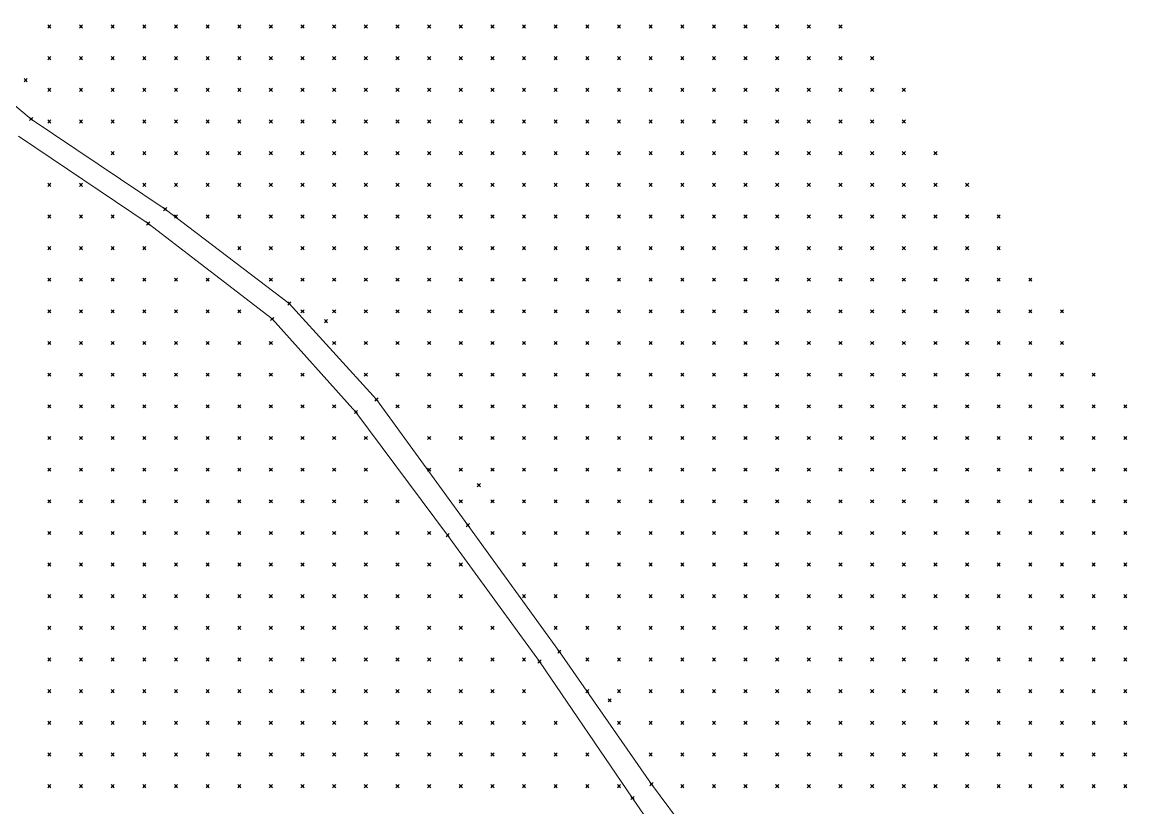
# Model space of a CAD drawing. Header units: metres. Extents: x 441556 to 446409, y 432338 to 461058.
# Drawn here: x 444182.9 to 444287.6, y 446633.3 to 446707.7 of the extents above; entities that cross this region are included whole.
import ezdxf

# ---------------------------------------------------------------- set-up
doc = ezdxf.new("R2010")
doc.units = ezdxf.units.M
doc.header["$MEASUREMENT"] = 0
doc.header["$PDMODE"] = 35
doc.header["$PDSIZE"] = 0.15
for name, color, linetype, lineweight in [('DTM-BRE-RevN_GRP_DRUM PAMANT', 2, 'Continuous', 0), ('DTM-NOK-RevN_LIDAR_co_lidar', 91, 'Continuous', 0), ('DTM-NOK-RevN_RTK', 32, 'Continuous', 0)]:
    doc.layers.add(name, color=color, linetype=linetype, lineweight=lineweight)

msp = doc.modelspace()

# ---------------------------------------------------------------- linework, layer by layer
at = {"layer": 'DTM-BRE-RevN_GRP_DRUM PAMANT'}
for p, q in [((444172.76, 446707.73, 365.894), (444183.801, 446698.542, 366.232)), ((444183.801, 446698.542, 366.232), (444196.496, 446690.001, 366.813)), ((444194.888, 446688.636, 366.796), (444182.591, 446696.905, 366.258)), ((444196.496, 446690.001, 366.813), (444208.258, 446681.063, 367.348)), ((444206.642, 446679.598, 367.299), (444194.888, 446688.636, 366.796)), ((444208.258, 446681.063, 367.348), (444216.522, 446671.955, 367.627)), ((444214.581, 446670.776, 367.57), (444206.642, 446679.598, 367.299)), ((444216.522, 446671.955, 367.627), (444225.182, 446660.057, 367.97)), ((444223.265, 446659.101, 368.03), (444214.581, 446670.776, 367.57)), ((444225.182, 446660.057, 367.97), (444233.859, 446648.062, 368.285)), ((444231.973, 446647.127, 368.231), (444223.265, 446659.101, 368.03)), ((444240.794, 446634.189, 368.78), (444231.973, 446647.127, 368.231)), ((444233.859, 446648.062, 368.285), (444242.585, 446635.505, 368.736)), ((444242.585, 446635.505, 368.736), (444251.708, 446623.258, 369.568)), ((444249.513, 446621.499, 369.673), (444240.794, 446634.189, 368.78))]:
    msp.add_line(p, q, dxfattribs=at)
at = {"layer": 'DTM-NOK-RevN_LIDAR_co_lidar'}
for p in [(444185.522, 446707.306, 376.368), (444188.521, 446707.306, 377.998), (444191.52, 446707.306, 379.632), (444194.52, 446707.306, 381.466), (444197.519, 446707.306, 383.036), (444200.518, 446707.306, 383.855), (444203.518, 446707.306, 384.268), (444206.517, 446707.306, 384.689), (444209.517, 446707.306, 385.227), (444212.516, 446707.306, 385.774), (444215.515, 446707.306, 385.883), (444218.515, 446707.306, 386.893), (444221.514, 446707.306, 389.549), (444224.513, 446707.306, 391.38), (444227.513, 446707.306, 393.363), (444230.512, 446707.306, 395.299), (444233.511, 446707.306, 398.059), (444236.511, 446707.306, 400.659), (444239.51, 446707.306, 403.643), (444242.509, 446707.306, 405.722), (444245.509, 446707.306, 407.955), (444248.508, 446707.306, 410.954), (444251.507, 446707.306, 413.616), (444254.507, 446707.306, 416.124), (444257.506, 446707.306, 418.497), (444260.505, 446707.306, 420.668), (444185.522, 446704.307, 372.44), (444188.521, 446704.307, 374.536), (444191.52, 446704.307, 377.025), (444194.52, 446704.307, 379.182), (444197.519, 446704.307, 380.728), (444200.518, 446704.307, 381.608), (444203.518, 446704.307, 381.986), (444206.517, 446704.307, 382.314), (444209.517, 446704.307, 382.676), (444212.516, 446704.307, 383.096), (444215.515, 446704.307, 383.716), (444218.515, 446704.307, 385.552), (444221.514, 446704.307, 388.438), (444224.513, 446704.307, 390.111), (444227.513, 446704.307, 391.538), (444230.512, 446704.307, 393.51), (444233.511, 446704.307, 396.597), (444236.511, 446704.307, 398.671), (444239.51, 446704.307, 401.292), (444242.509, 446704.307, 403.747), (444245.509, 446704.307, 406.429), (444248.508, 446704.307, 409.472), (444251.507, 446704.307, 411.981), (444254.507, 446704.307, 414.705), (444257.506, 446704.307, 417.099), (444260.505, 446704.307, 419.257), (444263.505, 446704.307, 421.492), (444185.522, 446701.308, 368.799), (444188.521, 446701.308, 370.821), (444191.52, 446701.308, 374.206), (444194.52, 446701.308, 376.872), (444197.519, 446701.308, 378.254), (444200.518, 446701.308, 379.12), (444203.518, 446701.308, 379.558), (444206.517, 446701.308, 379.972), (444209.517, 446701.308, 380.341), (444212.516, 446701.308, 380.579), (444215.515, 446701.308, 381.574), (444218.515, 446701.308, 383.762), (444221.514, 446701.308, 386.615), (444224.513, 446701.308, 388.14), (444227.513, 446701.308, 389.976), (444230.512, 446701.308, 391.818), (444233.511, 446701.308, 394.361), (444236.511, 446701.308, 396.868), (444239.51, 446701.308, 399.531), (444242.509, 446701.308, 401.617), (444245.509, 446701.308, 404.073), (444248.508, 446701.308, 407.043), (444251.507, 446701.308, 410.254), (444254.507, 446701.308, 412.88), (444257.506, 446701.308, 415.138), (444260.505, 446701.308, 417.653), (444263.505, 446701.308, 420.133), (444266.504, 446701.308, 422.525), (444185.522, 446698.308, 366.644), (444188.521, 446698.308, 368.141), (444191.52, 446698.308, 371.486), (444194.52, 446698.308, 374.577), (444197.519, 446698.308, 376.113), (444200.518, 446698.308, 376.491), (444203.518, 446698.308, 376.992), (444206.517, 446698.308, 377.893), (444209.517, 446698.308, 378.004), (444212.516, 446698.308, 378.461), (444215.515, 446698.308, 380.624), (444218.515, 446698.308, 383.025), (444221.514, 446698.308, 385.266), (444224.513, 446698.308, 386.683), (444227.513, 446698.308, 388.283), (444230.512, 446698.308, 390.43), (444233.511, 446698.308, 392.829), (444236.511, 446698.308, 395.55), (444239.51, 446698.308, 397.68), (444242.509, 446698.308, 400.117), (444245.509, 446698.308, 402.458), (444248.508, 446698.308, 405.542), (444251.507, 446698.308, 408.575), (444254.507, 446698.308, 411.254), (444257.506, 446698.308, 413.797), (444260.505, 446698.308, 416.249), (444263.505, 446698.308, 418.786), (444266.504, 446698.308, 421.483), (444191.52, 446695.309, 366.957), (444194.52, 446695.309, 370.363), (444197.519, 446695.309, 373.395), (444200.518, 446695.309, 374.13), (444203.518, 446695.309, 374.798), (444206.517, 446695.309, 375.356), (444209.517, 446695.309, 375.526), (444212.516, 446695.309, 377.083), (444215.515, 446695.309, 379.6), (444218.515, 446695.309, 381.611), (444221.514, 446695.309, 383.781), (444224.513, 446695.309, 385.132), (444227.513, 446695.309, 387.151), (444230.512, 446695.309, 389.287), (444233.511, 446695.309, 391.795), (444236.511, 446695.309, 394.022), (444239.51, 446695.309, 396.849), (444242.509, 446695.309, 399.026), (444245.509, 446695.309, 401.71), (444248.508, 446695.309, 404.554), (444251.507, 446695.309, 407.162), (444254.507, 446695.309, 409.709), (444257.506, 446695.309, 412.246), (444260.505, 446695.309, 414.909), (444263.505, 446695.309, 417.488), (444266.504, 446695.309, 420.375), (444269.503, 446695.309, 423.523), (444185.522, 446692.31, 364.986), (444188.521, 446692.31, 366.002), (444194.52, 446692.31, 367.201), (444197.519, 446692.31, 368.955), (444200.518, 446692.31, 370.877), (444203.518, 446692.31, 372.131), (444206.517, 446692.31, 372.543), (444209.517, 446692.31, 373.363), (444212.516, 446692.31, 375.89), (444215.515, 446692.31, 378.72), (444218.515, 446692.31, 380.08), (444221.514, 446692.31, 381.617), (444224.513, 446692.31, 383.575), (444227.513, 446692.31, 385.509), (444230.512, 446692.31, 388.115), (444233.511, 446692.31, 390.471), (444236.511, 446692.31, 392.945), (444239.51, 446692.31, 395.568), (444242.509, 446692.31, 398.281), (444245.509, 446692.31, 401.261), (444248.508, 446692.31, 403.518), (444251.507, 446692.31, 406.192), (444254.507, 446692.31, 408.62), (444257.506, 446692.31, 411.146), (444260.505, 446692.31, 414.1), (444263.505, 446692.31, 417.114), (444266.504, 446692.31, 420.069), (444269.503, 446692.31, 423.019), (444272.503, 446692.31, 425.817), (444185.522, 446689.31, 362.729), (444188.521, 446689.31, 364.66), (444191.52, 446689.31, 366.118), (444197.519, 446689.31, 366.863), (444200.518, 446689.31, 367.579), (444203.518, 446689.31, 368.875), (444206.517, 446689.31, 370.28), (444209.517, 446689.31, 372.091), (444212.516, 446689.31, 374.938), (444215.515, 446689.31, 376.665), (444218.515, 446689.31, 378.492), (444221.514, 446689.31, 380.459), (444224.513, 446689.31, 382.278), (444227.513, 446689.31, 384.318), (444230.512, 446689.31, 386.657), (444233.511, 446689.31, 388.784), (444236.511, 446689.31, 391.821), (444239.51, 446689.31, 394.751), (444242.509, 446689.31, 397.779), (444245.509, 446689.31, 400.01), (444248.508, 446689.31, 402.276), (444251.507, 446689.31, 404.76), (444254.507, 446689.31, 407.311), (444257.506, 446689.31, 410.251), (444260.505, 446689.31, 413.499), (444263.505, 446689.31, 415.913), (444266.504, 446689.31, 418.943), (444269.503, 446689.31, 422.869), (444272.503, 446689.31, 425.785), (444275.502, 446689.31, 428.486), (444185.522, 446686.311, 360.644), (444188.521, 446686.311, 362.46), (444191.52, 446686.311, 364.482), (444194.52, 446686.311, 365.936), (444203.518, 446686.311, 367.263), (444206.517, 446686.311, 368.305), (444209.517, 446686.311, 370.273), (444212.516, 446686.311, 372.833), (444215.515, 446686.311, 375.128), (444218.515, 446686.311, 376.94), (444221.514, 446686.311, 379.059), (444224.513, 446686.311, 381.165), (444227.513, 446686.311, 382.98), (444230.512, 446686.311, 385.008), (444233.511, 446686.311, 388.095), (444236.511, 446686.311, 390.582), (444239.51, 446686.311, 393.152), (444242.509, 446686.311, 395.951), (444245.509, 446686.311, 398.445), (444248.508, 446686.311, 400.794), (444251.507, 446686.311, 403.032), (444254.507, 446686.311, 405.849), (444257.506, 446686.311, 409.072), (444260.505, 446686.311, 412.533), (444263.505, 446686.311, 415.703), (444266.504, 446686.311, 418.841), (444269.503, 446686.311, 422.052), (444272.503, 446686.311, 424.909), (444275.502, 446686.311, 427.727), (444185.522, 446683.312, 358.956), (444188.521, 446683.312, 360.767), (444191.52, 446683.312, 362.406), (444194.52, 446683.312, 363.877), (444197.519, 446683.312, 365.259), (444200.518, 446683.312, 366.408), (444206.517, 446683.312, 367.318), (444209.517, 446683.312, 368.577), (444212.516, 446683.312, 370.841), (444215.515, 446683.312, 373.204), (444218.515, 446683.312, 375.584), (444221.514, 446683.312, 377.676), (444224.513, 446683.312, 379.495), (444227.513, 446683.312, 381.788), (444230.512, 446683.312, 383.865), (444233.511, 446683.312, 386.57), (444236.511, 446683.312, 388.793), (444239.51, 446683.312, 391.539), (444242.509, 446683.312, 394.048), (444245.509, 446683.312, 396.38), (444248.508, 446683.312, 399.25), (444251.507, 446683.312, 402.399), (444254.507, 446683.312, 405.364), (444257.506, 446683.312, 408.158), (444260.505, 446683.312, 411.806), (444263.505, 446683.312, 415.375), (444266.504, 446683.312, 418.184), (444269.503, 446683.312, 420.892), (444272.503, 446683.312, 423.753), (444275.502, 446683.312, 426.613), (444278.501, 446683.312, 428.975), (444185.522, 446680.312, 356.631), (444188.521, 446680.312, 358.22), (444191.52, 446680.312, 360.01), (444194.52, 446680.312, 361.369), (444197.519, 446680.312, 362.979), (444200.518, 446680.312, 364.676), (444203.518, 446680.312, 365.941), (444209.517, 446680.312, 367.495), (444212.516, 446680.312, 368.903), (444215.515, 446680.312, 371.335), (444218.515, 446680.312, 374.675), (444221.514, 446680.312, 376.151), (444224.513, 446680.312, 378.639), (444227.513, 446680.312, 380.978), (444230.512, 446680.312, 382.878), (444233.511, 446680.312, 385.034), (444236.511, 446680.312, 387.629), (444239.51, 446680.312, 390.018), (444242.509, 446680.312, 392.361), (444245.509, 446680.312, 395.068), (444248.508, 446680.312, 397.982), (444251.507, 446680.312, 400.89), (444254.507, 446680.312, 404.189), (444257.506, 446680.312, 406.777), (444260.505, 446680.312, 411.11), (444263.505, 446680.312, 415.04), (444266.504, 446680.312, 417.141), (444269.503, 446680.312, 419.605), (444272.503, 446680.312, 422.375), (444275.502, 446680.312, 424.982), (444278.501, 446680.312, 427.306), (444281.501, 446680.312, 429.057), (444185.522, 446677.313, 354.414), (444188.521, 446677.313, 356.255), (444191.52, 446677.313, 357.802), (444194.52, 446677.313, 359.138), (444197.519, 446677.313, 360.631), (444200.518, 446677.313, 362.506), (444203.518, 446677.313, 364.599), (444206.517, 446677.313, 366.233), (444212.516, 446677.313, 367.544), (444215.515, 446677.313, 369.419), (444218.515, 446677.313, 372.94), (444221.514, 446677.313, 375.071), (444224.513, 446677.313, 377.756), (444227.513, 446677.313, 379.746), (444230.512, 446677.313, 381.855), (444233.511, 446677.313, 384.159), (444236.511, 446677.313, 386.22), (444239.51, 446677.313, 388.611), (444242.509, 446677.313, 391.175), (444245.509, 446677.313, 393.806), (444248.508, 446677.313, 397.13), (444251.507, 446677.313, 400.454), (444254.507, 446677.313, 403.891), (444257.506, 446677.313, 406.641), (444260.505, 446677.313, 409.226), (444263.505, 446677.313, 412.711), (444266.504, 446677.313, 415.879), (444269.503, 446677.313, 418.243), (444272.503, 446677.313, 420.821), (444275.502, 446677.313, 423.306), (444278.501, 446677.313, 425.562), (444281.501, 446677.313, 427.107), (444185.522, 446674.314, 352.472), (444188.521, 446674.314, 354.217), (444191.52, 446674.314, 355.965), (444194.52, 446674.314, 357.61), (444197.519, 446674.314, 359.14), (444200.518, 446674.314, 360.833), (444203.518, 446674.314, 362.9), (444206.517, 446674.314, 364.833), (444209.517, 446674.314, 366.156), (444215.515, 446674.314, 368.043), (444218.515, 446674.314, 370.407), (444221.514, 446674.314, 373.676), (444224.513, 446674.314, 376.219), (444227.513, 446674.314, 378.268), (444230.512, 446674.314, 380.419), (444233.511, 446674.314, 382.791), (444236.511, 446674.314, 384.872), (444239.51, 446674.314, 387.284), (444242.509, 446674.314, 389.568), (444245.509, 446674.314, 393.51), (444248.508, 446674.314, 396.759), (444251.507, 446674.314, 399.995), (444254.507, 446674.314, 403.029), (444257.506, 446674.314, 406.066), (444260.505, 446674.314, 408.6), (444263.505, 446674.314, 411.517), (444266.504, 446674.314, 414.503), (444269.503, 446674.314, 416.923), (444272.503, 446674.314, 419.375), (444275.502, 446674.314, 421.365), (444278.501, 446674.314, 423.111), (444281.501, 446674.314, 424.743), (444284.5, 446674.314, 425.754), (444185.522, 446671.314, 351.137), (444188.521, 446671.314, 352.834), (444191.52, 446671.314, 354.508), (444194.52, 446671.314, 356.181), (444197.519, 446671.314, 357.649), (444200.518, 446671.314, 359.177), (444203.518, 446671.314, 361.159), (444206.517, 446671.314, 363.191), (444209.517, 446671.314, 364.99), (444212.516, 446671.314, 366.64), (444218.515, 446671.314, 368.629), (444221.514, 446671.314, 371.5), (444224.513, 446671.314, 374.717), (444227.513, 446671.314, 376.915), (444230.512, 446671.314, 378.941), (444233.511, 446671.314, 381.063), (444236.511, 446671.314, 383.294), (444239.51, 446671.314, 385.668), (444242.509, 446671.314, 387.922), (444245.509, 446671.314, 393.029), (444248.508, 446671.314, 395.831), (444251.507, 446671.314, 398.753), (444254.507, 446671.314, 401.717), (444257.506, 446671.314, 404.833), (444260.505, 446671.314, 407.756), (444263.505, 446671.314, 410.657), (444266.504, 446671.314, 413.432), (444269.503, 446671.314, 415.634), (444272.503, 446671.314, 417.573), (444275.502, 446671.314, 419.283), (444278.501, 446671.314, 420.668), (444281.501, 446671.314, 422.033), (444284.5, 446671.314, 422.989), (444287.499, 446671.314, 423.865), (444185.522, 446668.315, 350.176), (444188.521, 446668.315, 351.648), (444191.52, 446668.315, 353.147), (444194.52, 446668.315, 354.621), (444197.519, 446668.315, 356.054), (444200.518, 446668.315, 357.683), (444203.518, 446668.315, 359.6), (444206.517, 446668.315, 361.537), (444209.517, 446668.315, 363.491), (444212.516, 446668.315, 365.594), (444215.515, 446668.315, 367.065), (444221.514, 446668.315, 369.346), (444224.513, 446668.315, 372.075), (444227.513, 446668.315, 375.205), (444230.512, 446668.315, 377.381), (444233.511, 446668.315, 379.683), (444236.511, 446668.315, 381.873), (444239.51, 446668.315, 384.453), (444242.509, 446668.315, 387.178), (444245.509, 446668.315, 391.525), (444248.508, 446668.315, 394.424), (444251.507, 446668.315, 397.665), (444254.507, 446668.315, 400.468), (444257.506, 446668.315, 403.264), (444260.505, 446668.315, 406.218), (444263.505, 446668.315, 409.035), (444266.504, 446668.315, 411.78), (444269.503, 446668.315, 414.122), (444272.503, 446668.315, 415.74), (444275.502, 446668.315, 417.027), (444278.501, 446668.315, 418.277), (444281.501, 446668.315, 419.52), (444284.5, 446668.315, 420.434), (444287.499, 446668.315, 421.181), (444185.522, 446665.316, 349.073), (444188.521, 446665.316, 350.377), (444191.52, 446665.316, 351.639), (444194.52, 446665.316, 353.043), (444197.519, 446665.316, 354.655), (444200.518, 446665.316, 356.292), (444203.518, 446665.316, 358.003), (444206.517, 446665.316, 359.904), (444209.517, 446665.316, 361.999), (444212.516, 446665.316, 364.307), (444215.515, 446665.316, 366.248), (444221.514, 446665.316, 368.168), (444224.513, 446665.316, 369.778), (444227.513, 446665.316, 372.809), (444230.512, 446665.316, 375.495), (444233.511, 446665.316, 378.427), (444236.511, 446665.316, 381.145), (444239.51, 446665.316, 384.017), (444242.509, 446665.316, 386.882), (444245.509, 446665.316, 390.405), (444248.508, 446665.316, 393.447), (444251.507, 446665.316, 396.766), (444254.507, 446665.316, 399.538), (444257.506, 446665.316, 402.064), (444260.505, 446665.316, 404.746), (444263.505, 446665.316, 407.49), (444266.504, 446665.316, 410.12), (444269.503, 446665.316, 412.258), (444272.503, 446665.316, 413.722), (444275.502, 446665.316, 414.867), (444278.501, 446665.316, 415.909), (444281.501, 446665.316, 416.841), (444284.5, 446665.316, 417.847), (444287.499, 446665.316, 418.642), (444185.522, 446662.316, 347.845), (444188.521, 446662.316, 349.027), (444191.52, 446662.316, 350.188), (444194.52, 446662.316, 351.617), (444197.519, 446662.316, 353.306), (444200.518, 446662.316, 355.039), (444203.518, 446662.316, 356.778), (444206.517, 446662.316, 358.605), (444209.517, 446662.316, 360.582), (444212.516, 446662.316, 362.65), (444215.515, 446662.316, 365.028), (444218.515, 446662.316, 367.051), (444224.513, 446662.316, 368.422), (444227.513, 446662.316, 370.501), (444230.512, 446662.316, 374.203), (444233.511, 446662.316, 377.515), (444236.511, 446662.316, 380.608), (444239.51, 446662.316, 383.619), (444242.509, 446662.316, 386.137), (444245.509, 446662.316, 389.309), (444248.508, 446662.316, 392.996), (444251.507, 446662.316, 396.046), (444254.507, 446662.316, 398.542), (444257.506, 446662.316, 401.046), (444260.505, 446662.316, 403.554), (444263.505, 446662.316, 406.084), (444266.504, 446662.316, 408.4), (444269.503, 446662.316, 410.171), (444272.503, 446662.316, 411.583), (444275.502, 446662.316, 412.783), (444278.501, 446662.316, 413.671), (444281.501, 446662.316, 414.4), (444284.5, 446662.316, 415.173), (444287.499, 446662.316, 416.075), (444185.522, 446659.317, 346.6), (444188.521, 446659.317, 347.679), (444191.52, 446659.317, 348.791), (444194.52, 446659.317, 350.156), (444197.519, 446659.317, 351.794), (444200.518, 446659.317, 353.565), (444203.518, 446659.317, 355.394), (444206.517, 446659.317, 357.217), (444209.517, 446659.317, 359.12), (444212.516, 446659.317, 361.276), (444215.515, 446659.317, 363.808), (444218.515, 446659.317, 365.988), (444221.514, 446659.317, 367.371), (444227.513, 446659.317, 368.733), (444230.512, 446659.317, 372), (444233.511, 446659.317, 376.23), (444236.511, 446659.317, 379.1), (444239.51, 446659.317, 382.127), (444242.509, 446659.317, 384.909), (444245.509, 446659.317, 387.924), (444248.508, 446659.317, 392.057), (444251.507, 446659.317, 395.016), (444254.507, 446659.317, 397.299), (444257.506, 446659.317, 399.797), (444260.505, 446659.317, 402.174), (444263.505, 446659.317, 404.301), (444266.504, 446659.317, 406.363), (444269.503, 446659.317, 408.087), (444272.503, 446659.317, 409.274), (444275.502, 446659.317, 410.266), (444278.501, 446659.317, 411.278), (444281.501, 446659.317, 412.143), (444284.5, 446659.317, 412.783), (444287.499, 446659.317, 413.76), (444185.522, 446656.317, 345.42), (444188.521, 446656.317, 346.342), (444191.52, 446656.317, 347.377), (444194.52, 446656.317, 348.654), (444197.519, 446656.317, 350.322), (444200.518, 446656.317, 352.083), (444203.518, 446656.317, 353.914), (444206.517, 446656.317, 355.864), (444209.517, 446656.317, 357.734), (444212.516, 446656.317, 359.898), (444215.515, 446656.317, 362.312), (444218.515, 446656.317, 364.441), (444221.514, 446656.317, 366.292), (444224.513, 446656.317, 367.352), (444230.512, 446656.317, 369.301), (444233.511, 446656.317, 373.153), (444236.511, 446656.317, 376.073), (444239.51, 446656.317, 380.173), (444242.509, 446656.317, 383.447), (444245.509, 446656.317, 386.596), (444248.508, 446656.317, 390.344), (444251.507, 446656.317, 393.316), (444254.507, 446656.317, 395.538), (444257.506, 446656.317, 397.798), (444260.505, 446656.317, 400.151), (444263.505, 446656.317, 402.227), (444266.504, 446656.317, 404.155), (444269.503, 446656.317, 405.86), (444272.503, 446656.317, 406.868), (444275.502, 446656.317, 407.61), (444278.501, 446656.317, 408.74), (444281.501, 446656.317, 409.755), (444284.5, 446656.317, 410.656), (444287.499, 446656.317, 411.724), (444185.522, 446653.318, 344.423), (444188.521, 446653.318, 345.176), (444191.52, 446653.318, 346.1), (444194.52, 446653.318, 347.31), (444197.519, 446653.318, 349.037), (444200.518, 446653.318, 350.917), (444203.518, 446653.318, 352.756), (444206.517, 446653.318, 354.678), (444209.517, 446653.318, 356.41), (444212.516, 446653.318, 358.241), (444215.515, 446653.318, 360.498), (444218.515, 446653.318, 362.808), (444221.514, 446653.318, 365.019), (444224.513, 446653.318, 366.764), (444230.512, 446653.318, 368.095), (444233.511, 446653.318, 369.856), (444236.511, 446653.318, 372.637), (444239.51, 446653.318, 377.592), (444242.509, 446653.318, 381.713), (444245.509, 446653.318, 385.164), (444248.508, 446653.318, 388.356), (444251.507, 446653.318, 391.205), (444254.507, 446653.318, 393.569), (444257.506, 446653.318, 395.685), (444260.505, 446653.318, 397.993), (444263.505, 446653.318, 400.089), (444266.504, 446653.318, 401.81), (444269.503, 446653.318, 403.341), (444272.503, 446653.318, 404.452), (444275.502, 446653.318, 405.333), (444278.501, 446653.318, 406.433), (444281.501, 446653.318, 407.555), (444284.5, 446653.318, 408.736), (444287.499, 446653.318, 409.711), (444185.522, 446650.319, 343.541), (444188.521, 446650.319, 344.297), (444191.52, 446650.319, 345.061), (444194.52, 446650.319, 346.138), (444197.519, 446650.319, 347.737), (444200.518, 446650.319, 349.681), (444203.518, 446650.319, 351.551), (444206.517, 446650.319, 353.244), (444209.517, 446650.319, 354.972), (444212.516, 446650.319, 356.81), (444215.515, 446650.319, 358.942), (444218.515, 446650.319, 361.224), (444221.514, 446650.319, 363.745), (444224.513, 446650.319, 365.525), (444227.513, 446650.319, 367.204), (444233.511, 446650.319, 368.413), (444236.511, 446650.319, 370.262), (444239.51, 446650.319, 374.791), (444242.509, 446650.319, 379.904), (444245.509, 446650.319, 383.225), (444248.508, 446650.319, 386.04), (444251.507, 446650.319, 388.984), (444254.507, 446650.319, 391.846), (444257.506, 446650.319, 394.059), (444260.505, 446650.319, 396.145), (444263.505, 446650.319, 398.059), (444266.504, 446650.319, 399.468), (444269.503, 446650.319, 400.685), (444272.503, 446650.319, 401.912), (444275.502, 446650.319, 403.11), (444278.501, 446650.319, 404.309), (444281.501, 446650.319, 405.529), (444284.5, 446650.319, 406.691), (444287.499, 446650.319, 406.996), (444185.522, 446647.319, 342.825), (444188.521, 446647.319, 343.617), (444191.52, 446647.319, 344.326), (444194.52, 446647.319, 345.237), (444197.519, 446647.319, 346.52), (444200.518, 446647.319, 348.34), (444203.518, 446647.319, 350.238), (444206.517, 446647.319, 351.828), (444209.517, 446647.319, 353.586), (444212.516, 446647.319, 355.45), (444215.515, 446647.319, 357.505), (444218.515, 446647.319, 359.736), (444221.514, 446647.319, 362.043), (444224.513, 446647.319, 363.82), (444227.513, 446647.319, 366.024), (444230.512, 446647.319, 367.68), (444236.511, 446647.319, 368.99), (444239.51, 446647.319, 373.835), (444242.509, 446647.319, 378.289), (444245.509, 446647.319, 380.971), (444248.508, 446647.319, 383.653), (444251.507, 446647.319, 386.768), (444254.507, 446647.319, 389.856), (444257.506, 446647.319, 392.19), (444260.505, 446647.319, 394.22), (444263.505, 446647.319, 396.134), (444266.504, 446647.319, 397.256), (444269.503, 446647.319, 398.012), (444272.503, 446647.319, 399.247), (444275.502, 446647.319, 400.649), (444278.501, 446647.319, 402.012), (444281.501, 446647.319, 403.029), (444284.5, 446647.319, 403.799), (444287.499, 446647.319, 403.981), (444185.522, 446644.32, 342.469), (444188.521, 446644.32, 343.284), (444191.52, 446644.32, 343.978), (444194.52, 446644.32, 344.719), (444197.519, 446644.32, 345.775), (444200.518, 446644.32, 347.225), (444203.518, 446644.32, 348.875), (444206.517, 446644.32, 350.57), (444209.517, 446644.32, 352.412), (444212.516, 446644.32, 354.317), (444215.515, 446644.32, 356.199), (444218.515, 446644.32, 358.268), (444221.514, 446644.32, 360.31), (444224.513, 446644.32, 362.361), (444227.513, 446644.32, 364.683), (444230.512, 446644.32, 366.797), (444236.511, 446644.32, 368.305), (444239.51, 446644.32, 372.399), (444242.509, 446644.32, 376.133), (444245.509, 446644.32, 378.986), (444248.508, 446644.32, 381.835), (444251.507, 446644.32, 384.676), (444254.507, 446644.32, 387.782), (444257.506, 446644.32, 390.407), (444260.505, 446644.32, 392.327), (444263.505, 446644.32, 393.903), (444266.504, 446644.32, 394.869), (444269.503, 446644.32, 395.462), (444272.503, 446644.32, 396.596), (444275.502, 446644.32, 398.189), (444278.501, 446644.32, 399.455), (444281.501, 446644.32, 399.994), (444284.5, 446644.32, 401.036), (444287.499, 446644.32, 403.276), (444185.522, 446641.321, 342.246), (444188.521, 446641.321, 343.124), (444191.52, 446641.321, 343.838), (444194.52, 446641.321, 344.444), (444197.519, 446641.321, 345.321), (444200.518, 446641.321, 346.491), (444203.518, 446641.321, 347.853), (444206.517, 446641.321, 349.461), (444209.517, 446641.321, 351.191), (444212.516, 446641.321, 353.039), (444215.515, 446641.321, 355.023), (444218.515, 446641.321, 356.94), (444221.514, 446641.321, 358.937), (444224.513, 446641.321, 360.8), (444227.513, 446641.321, 362.935), (444230.512, 446641.321, 365.292), (444233.511, 446641.321, 367.026), (444239.51, 446641.321, 369.324), (444242.509, 446641.321, 372.562), (444245.509, 446641.321, 376.185), (444248.508, 446641.321, 379.744), (444251.507, 446641.321, 383.195), (444254.507, 446641.321, 386.095), (444257.506, 446641.321, 388.549), (444260.505, 446641.321, 390.347), (444263.505, 446641.321, 391.573), (444266.504, 446641.321, 392.346), (444269.503, 446641.321, 393.097), (444272.503, 446641.321, 394.418), (444275.502, 446641.321, 395.848), (444278.501, 446641.321, 396.701), (444281.501, 446641.321, 397.429), (444284.5, 446641.321, 400.117), (444287.499, 446641.321, 403.664), (444185.522, 446638.321, 342.337), (444188.521, 446638.321, 343.089), (444191.52, 446638.321, 343.774), (444194.52, 446638.321, 344.342), (444197.519, 446638.321, 345.082), (444200.518, 446638.321, 346.106), (444203.518, 446638.321, 347.3), (444206.517, 446638.321, 348.636), (444209.517, 446638.321, 350.08), (444212.516, 446638.321, 351.812), (444215.515, 446638.321, 353.806), (444218.515, 446638.321, 355.655), (444221.514, 446638.321, 357.659), (444224.513, 446638.321, 359.427), (444227.513, 446638.321, 361.499), (444230.512, 446638.321, 363.706), (444233.511, 446638.321, 365.542), (444236.511, 446638.321, 367.51), (444242.509, 446638.321, 369.2), (444245.509, 446638.321, 372.228), (444248.508, 446638.321, 377.318), (444251.507, 446638.321, 381.634), (444254.507, 446638.321, 384.362), (444257.506, 446638.321, 386.617), (444260.505, 446638.321, 388.24), (444263.505, 446638.321, 389.267), (444266.504, 446638.321, 390.032), (444269.503, 446638.321, 390.939), (444272.503, 446638.321, 392.238), (444275.502, 446638.321, 393.14), (444278.501, 446638.321, 393.897), (444281.501, 446638.321, 396.256), (444284.5, 446638.321, 399.586), (444287.499, 446638.321, 402.518), (444185.522, 446635.322, 342.422), (444188.521, 446635.322, 343.241), (444191.52, 446635.322, 344.05), (444194.52, 446635.322, 344.644), (444197.519, 446635.322, 345.272), (444200.518, 446635.322, 346.167), (444203.518, 446635.322, 347.171), (444206.517, 446635.322, 348.185), (444209.517, 446635.322, 349.345), (444212.516, 446635.322, 350.91), (444215.515, 446635.322, 352.863), (444218.515, 446635.322, 354.855), (444221.514, 446635.322, 356.606), (444224.513, 446635.322, 358.197), (444227.513, 446635.322, 360.303), (444230.512, 446635.322, 362.491), (444233.511, 446635.322, 364.538), (444236.511, 446635.322, 367.046), (444239.51, 446635.322, 368.099), (444245.509, 446635.322, 370.195), (444248.508, 446635.322, 374.031), (444251.507, 446635.322, 378.958), (444254.507, 446635.322, 382.228), (444257.506, 446635.322, 384.241), (444260.505, 446635.322, 385.748), (444263.505, 446635.322, 386.796), (444266.504, 446635.322, 387.748), (444269.503, 446635.322, 388.841), (444272.503, 446635.322, 389.721), (444275.502, 446635.322, 390.635), (444278.501, 446635.322, 392.84), (444281.501, 446635.322, 396.004), (444284.5, 446635.322, 398.72), (444287.499, 446635.322, 401.563)]:
    msp.add_point(p, dxfattribs=at)
at = {"layer": 'DTM-NOK-RevN_RTK'}
for p in [(444183.281, 446702.223, 368.434), (444183.801, 446698.542, 366.232), (444196.496, 446690.001, 366.813), (444194.888, 446688.636, 366.796), (444208.258, 446681.063, 367.348), (444206.642, 446679.598, 367.299), (444211.746, 446679.39, 367.545), (444216.522, 446671.955, 367.627), (444214.581, 446670.776, 367.57), (444226.223, 446663.848, 369.956), (444225.182, 446660.057, 367.97), (444223.265, 446659.101, 368.03), (444233.859, 446648.062, 368.285), (444231.973, 446647.127, 368.231), (444238.623, 446643.444, 371.143), (444242.585, 446635.505, 368.736), (444240.794, 446634.189, 368.78)]:
    msp.add_point(p, dxfattribs=at)

doc.saveas('drawing.dxf')
